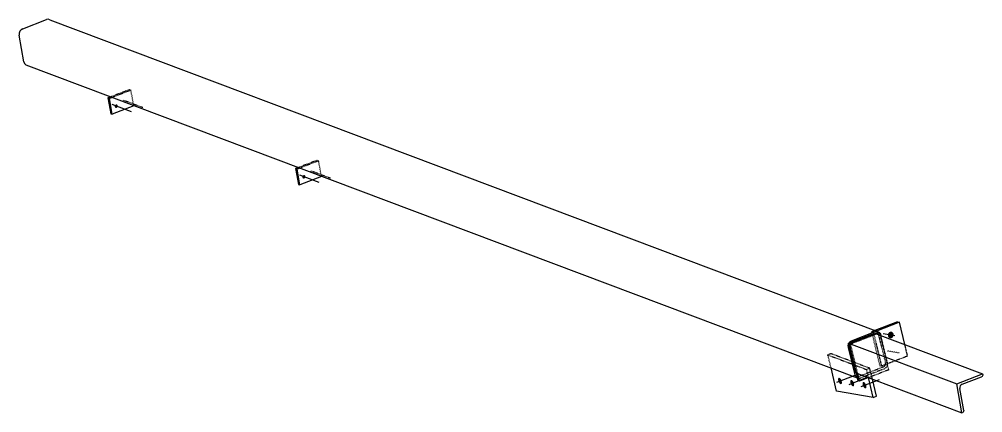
# Model space of a CAD drawing. Header units: millimetres. Extents: x 5219 to 50030, y 6 to 1530.
# Drawn here: x 46344 to 50030, y 24 to 1530 of the extents above; entities that cross this region are included whole.
import ezdxf

# ---------------------------------------------------------------- set-up
doc = ezdxf.new("R2010")
doc.units = ezdxf.units.MM
doc.linetypes.add('DXK_LINE_DOT2', pattern=[3.9198, 1.9599, -1.9599])
doc.layers.add('STÅL', color=7, linetype='Continuous')

msp = doc.modelspace()

# ---------------------------------------------------------------- hatches: boundary and pattern name
at = {"layer": 'STÅL', "linetype": 'Continuous'}
for points in [[(46710, 1199.1), (46710.6, 1200.5), (46711.5, 1201.6), (46712.5, 1202.6), (46713.6, 1203.4), (46714.8, 1203.8), (46716, 1204), (46717.2, 1203.9), (46718.3, 1203.4), (46719.3, 1202.8), (46720.1, 1201.8), (46720.7, 1200.7), (46721.1, 1199.4), (46721.2, 1198), (46721.1, 1196.5), (46720.7, 1195.1), (46720, 1193.8), (46719.2, 1192.6), (46718.2, 1191.7), (46717.1, 1190.9), (46715.9, 1190.5), (46714.6, 1190.3), (46713.4, 1190.4), (46712.3, 1190.8), (46711.3, 1191.5), (46710.5, 1192.5), (46709.9, 1193.6), (46709.6, 1194.9), (46709.5, 1196.3), (46709.6, 1197.7)], [(47427.9, 928.7), (47428.5, 930), (47429.3, 931.2), (47430.3, 932.2), (47431.5, 932.9), (47432.7, 933.4), (47433.9, 933.6), (47435.1, 933.4), (47436.2, 933), (47437.2, 932.3), (47438, 931.4), (47438.6, 930.2), (47439, 928.9), (47439.1, 927.5), (47438.9, 926.1), (47438.5, 924.7), (47437.9, 923.4), (47437.1, 922.2), (47436.1, 921.2), (47434.9, 920.5), (47433.7, 920), (47432.5, 919.9), (47431.3, 920), (47430.2, 920.4), (47429.2, 921.1), (47428.4, 922), (47427.8, 923.2), (47427.4, 924.5), (47427.3, 925.9), (47427.5, 927.3)], [(49667, 323.4), (49667.7, 326.1), (49668.8, 328.5), (49670.4, 330.6), (49672.2, 332.3), (49674.4, 333.6), (49676.6, 334.3), (49678.9, 334.5), (49681.2, 334.1), (49683.3, 333.1), (49685.2, 331.7), (49686.8, 329.8), (49688, 327.5), (49688.7, 325), (49689, 322.4), (49688.7, 319.7), (49688, 317), (49686.9, 314.6), (49685.3, 312.5), (49683.5, 310.8), (49681.4, 309.5), (49679.1, 308.8), (49676.8, 308.6), (49674.5, 309), (49672.4, 310), (49670.5, 311.4), (49668.9, 313.3), (49667.7, 315.6), (49667, 318.1), (49666.8, 320.7)], [(49489.4, 147.7), (49490.3, 145.1), (49490.9, 142.6), (49491.1, 140.2), (49491, 138), (49490.7, 136.1), (49490, 134.7), (49489, 133.7), (49487.8, 133.2), (49486.5, 133.3), (49485, 133.9), (49483.4, 135), (49481.9, 136.6), (49480.5, 138.6), (49479.2, 140.8), (49478.1, 143.3), (49477.2, 145.9), (49476.6, 148.4), (49476.4, 150.8), (49476.4, 153), (49476.8, 154.9), (49477.5, 156.4), (49478.5, 157.3), (49479.7, 157.8), (49481, 157.7), (49482.5, 157.1), (49484.1, 156), (49485.6, 154.4), (49487, 152.5), (49488.3, 150.2)], [(49536.2, 139.6), (49537.1, 137), (49537.6, 134.4), (49537.9, 132), (49537.8, 129.8), (49537.5, 128), (49536.8, 126.5), (49535.8, 125.5), (49534.6, 125.1), (49533.2, 125.1), (49531.8, 125.8), (49530.2, 126.9), (49528.7, 128.4), (49527.2, 130.4), (49525.9, 132.7), (49524.8, 135.1), (49524, 137.7), (49523.4, 140.3), (49523.2, 142.7), (49523.2, 144.9), (49523.6, 146.7), (49524.3, 148.2), (49525.3, 149.2), (49526.5, 149.6), (49527.8, 149.6), (49529.3, 149), (49530.9, 147.8), (49532.4, 146.3), (49533.8, 144.3), (49535.1, 142)], [(49583, 131.4), (49583.9, 128.8), (49584.4, 126.3), (49584.7, 123.9), (49584.6, 121.7), (49584.2, 119.8), (49583.6, 118.4), (49582.6, 117.4), (49581.4, 116.9), (49580, 117), (49578.5, 117.6), (49577, 118.7), (49575.5, 120.3), (49574, 122.3), (49572.7, 124.5), (49571.6, 127), (49570.8, 129.6), (49570.2, 132.1), (49570, 134.5), (49570, 136.7), (49570.4, 138.6), (49571.1, 140.1), (49572.1, 141), (49573.3, 141.5), (49574.6, 141.4), (49576.1, 140.8), (49577.6, 139.7), (49579.2, 138.1), (49580.6, 136.1), (49581.9, 133.9)]]:
    msp.add_hatch(color=96, dxfattribs=at).paths.add_polyline_path(points)

# ---------------------------------------------------------------- linework, layer by layer
at = {"layer": 'STÅL', "color": 2, "linetype": 'Continuous'}
for p, q in [((46357.4, 1493.6), (46448, 1528.7)), ((46454.5, 1529.7), (46448, 1528.7)), ((46460.6, 1527.8), (46454.5, 1529.7)), ((46460.6, 1527.8), (49631.3, 333.3)), ((46344.3, 1476.3), (46344.2, 1468.7)), ((46346.8, 1483.7), (46344.3, 1476.3)), ((46351.4, 1489.7), (46346.8, 1483.7)), ((46357.4, 1493.6), (46351.4, 1489.7)), ((46362.2, 1366.9), (46344.2, 1468.7)), ((46362.2, 1366.9), (46364.7, 1360.3)), ((46364.7, 1360.3), (46369.3, 1355.7)), ((46369.3, 1355.7), (49549.2, 157.8)), ((46695.1, 1233), (46683.6, 1228.6)), ((46683.6, 1228.6), (46694.2, 1168.4)), ((46683.6, 1228.6), (46689, 1226.5)), ((46700.5, 1230.9), (46689, 1226.5)), ((46699.6, 1166.4), (46689, 1226.5)), ((46782, 1198.2), (46699.6, 1166.4)), ((46782, 1198.2), (46781.6, 1200.4)), ((46694.2, 1168.4), (46699.6, 1166.4)), ((47412.9, 962.6), (47401.5, 958.1)), ((47418.4, 960.5), (47406.9, 956.1)), ((47401.5, 958.1), (47412.1, 898)), ((47401.5, 958.1), (47406.9, 956.1)), ((47417.5, 895.9), (47406.9, 956.1)), ((47499.8, 927.8), (47417.5, 895.9)), ((47499.8, 927.8), (47499.5, 930)), ((47412.1, 898), (47417.5, 895.9)), ((49703.2, 371.9), (49617.3, 338.6)), ((49711, 370.5), (49623, 336.4)), ((49703.2, 371.9), (49711, 370.5)), ((49731.6, 285.4), (49711, 370.5)), ((49527.7, 299.3), (49618.3, 334.4)), ((49618.3, 334.4), (49624.9, 335.3)), ((49624.9, 335.3), (49631.3, 333.3)), ((49634.7, 330), (49631.3, 333.3)), ((49516.8, 290.8), (49615.5, 329.1)), ((49521.8, 295.4), (49519.3, 291.8)), ((49521.8, 295.4), (49527.7, 299.3)), ((49615.5, 329.1), (50029.1, 173.3)), ((49630.4, 330.8), (49620.9, 327.1)), ((49635.6, 329.9), (49624.7, 325.7)), ((49630.4, 330.8), (49635.6, 329.9)), ((49637.8, 320.7), (49635.6, 329.9)), ((49635.8, 329), (49636.3, 328.5)), ((49636.3, 328.5), (49639.3, 321.7)), ((49639.8, 320), (49639.3, 321.7)), ((49515.4, 281.7), (49517.3, 288.6)), ((49515.9, 273.9), (49515.4, 281.7)), ((49541.2, 169.3), (49515.9, 273.9)), ((49544.3, 176.8), (49516.8, 290.8)), ((49516.8, 290.8), (49930.3, 135)), ((49470.6, 107.1), (49449.3, 195.4)), ((49544.2, 162.5), (49541.2, 169.3)), ((49549.2, 157.8), (49544.2, 162.5)), ((49544.3, 176.8), (49949.9, 24)), ((49553.5, 146.1), (49546.3, 176)), ((49550.8, 157.2), (49549.2, 157.8)), ((49558.7, 145.2), (49551.8, 174)), ((49593, 158.5), (49558.7, 145.2)), ((49611, 82.7), (49592.7, 158.4)), ((49623.3, 87.5), (49607.5, 153)), ((49930.3, 135), (50029.1, 173.3)), ((49950.9, 133.1), (50025.4, 162)), ((50027.3, 163.2), (50025.4, 162)), ((50028.8, 165.2), (50027.3, 163.2)), ((50029.7, 167.6), (50028.8, 165.2)), ((50029.1, 173.3), (50029.7, 170.1)), ((50029.7, 170.1), (50029.7, 167.6)), ((49558.7, 145.2), (49553.5, 146.1)), ((49949.9, 24), (49930.3, 135)), ((49943.9, 126.7), (49942.3, 121.9)), ((49942.3, 121.9), (49942.3, 117)), ((49957.1, 33.2), (49942.3, 117)), ((49946.9, 130.6), (49943.9, 126.7)), ((49950.9, 133.1), (49946.9, 130.6)), ((49611, 82.7), (49470.6, 107.1)), ((49611, 82.7), (49623.3, 87.5)), ((49949.9, 24), (49952.8, 25.1)), ((49954.7, 26.4), (49952.8, 25.1)), ((49956.3, 28.3), (49954.7, 26.4)), ((49957.1, 30.7), (49956.3, 28.3)), ((49957.1, 33.2), (49957.1, 30.7))]:
    msp.add_line(p, q, dxfattribs=at)
at = {"layer": 'STÅL', "color": 7, "linetype": 'DXK_LINE_DOT2'}
for p, q in [((46765.9, 1260.4), (46695.1, 1233)), ((46771.4, 1258.4), (46700.5, 1230.9)), ((46765.9, 1260.4), (46771.4, 1258.4)), ((46781.6, 1200.4), (46771.4, 1258.4)), ((47483.8, 990), (47412.9, 962.6)), ((47489.2, 988), (47418.4, 960.5)), ((47483.8, 990), (47489.2, 988)), ((47499.5, 930), (47489.2, 988)), ((49617.3, 338.6), (49604.4, 333.6)), ((49604.4, 333.6), (49635.8, 204)), ((49612.2, 332.3), (49604.4, 333.6)), ((49623, 336.4), (49612.2, 332.3)), ((49643.6, 202.6), (49612.2, 332.3)), ((49620.9, 327.1), (49519.3, 287.8)), ((49624.7, 325.7), (49524.5, 286.8)), ((49529.6, 291.7), (49620.1, 326.7)), ((49624.1, 327.3), (49620.1, 326.7)), ((49627.9, 326.1), (49624.1, 327.3)), ((49631, 323.2), (49627.9, 326.1)), ((49632.8, 319.2), (49631, 323.2)), ((49658.1, 214.6), (49632.8, 319.2)), ((49635.1, 329.7), (49634.7, 330)), ((49635.1, 329.7), (49635.8, 329)), ((49669.9, 188.2), (49637.8, 320.7)), ((49664.6, 217.2), (49639.8, 320)), ((49517.3, 288.6), (49517.4, 289.2)), ((49519.3, 291.8), (49517.4, 289.2)), ((49546.3, 176), (49519.3, 287.8)), ((49524.5, 286.8), (49519.3, 287.8)), ((49523.4, 285.6), (49522.2, 281.1)), ((49522.2, 281.1), (49522.5, 276.4)), ((49547.8, 171.9), (49522.5, 276.4)), ((49526, 289.3), (49523.4, 285.6)), ((49551.8, 174), (49524.5, 286.8)), ((49529.6, 291.7), (49526, 289.3)), ((49742.4, 240.9), (49731.6, 285.4)), ((49449.6, 249.9), (49437.2, 245.1)), ((49449.3, 195.4), (49437.2, 245.1)), ((49437.2, 245.1), (49585.2, 189.4)), ((49597.5, 194.2), (49449.6, 249.9)), ((49742.4, 240.9), (49643.6, 202.6)), ((49650.9, 199.4), (49560.4, 164.3)), ((49652.8, 191.8), (49562.2, 156.7)), ((49585.2, 189.4), (49597.5, 194.2)), ((49592.7, 158.4), (49585.2, 189.4)), ((49669.9, 188.2), (49593, 158.5)), ((49607.5, 153), (49597.5, 194.2)), ((49635.8, 204), (49643.6, 202.6)), ((49650.9, 199.4), (49654.5, 201.7)), ((49658.7, 195.7), (49652.8, 191.8)), ((49654.5, 201.7), (49657.1, 205.4)), ((49657.1, 205.4), (49658.4, 209.9)), ((49658.4, 209.9), (49658.1, 214.6)), ((49663.1, 201.8), (49658.7, 195.7)), ((49665.2, 209.4), (49663.1, 201.8)), ((49664.6, 217.2), (49665.2, 209.4)), ((49547.8, 171.9), (49549.6, 167.8)), ((49549.6, 167.8), (49552.6, 164.9)), ((49555.6, 155.7), (49550.8, 157.2)), ((49552.6, 164.9), (49556.4, 163.7)), ((49555.6, 155.7), (49556.2, 155.8)), ((49556.2, 155.8), (49562.2, 156.7)), ((49556.4, 163.7), (49560.4, 164.3))]:
    msp.add_line(p, q, dxfattribs=at)
at = {"layer": 'STÅL', "color": 96, "linetype": 'DXK_LINE_DOT2'}
for p, q in [((46816.6, 1191.7), (46741.8, 1219.9)), ((47534.5, 921.3), (47459.7, 949.4)), ((49709.4, 252.8), (49665.2, 260.5))]:
    msp.add_line(p, q, dxfattribs=at)
at = {"layer": 'STÅL', "color": 96, "linetype": 'Continuous'}
for p, q in [((46773.8, 1175.1), (46699, 1203.3)), ((47491.7, 904.7), (47416.9, 932.9)), ((49693.5, 318.8), (49649.3, 326.5)), ((49471.4, 140.7), (49541.4, 167.8)), ((49518.2, 132.6), (49588.2, 159.7)), ((49565, 124.4), (49634.9, 151.5))]:
    msp.add_line(p, q, dxfattribs=at)

doc.saveas('drawing.dxf')
